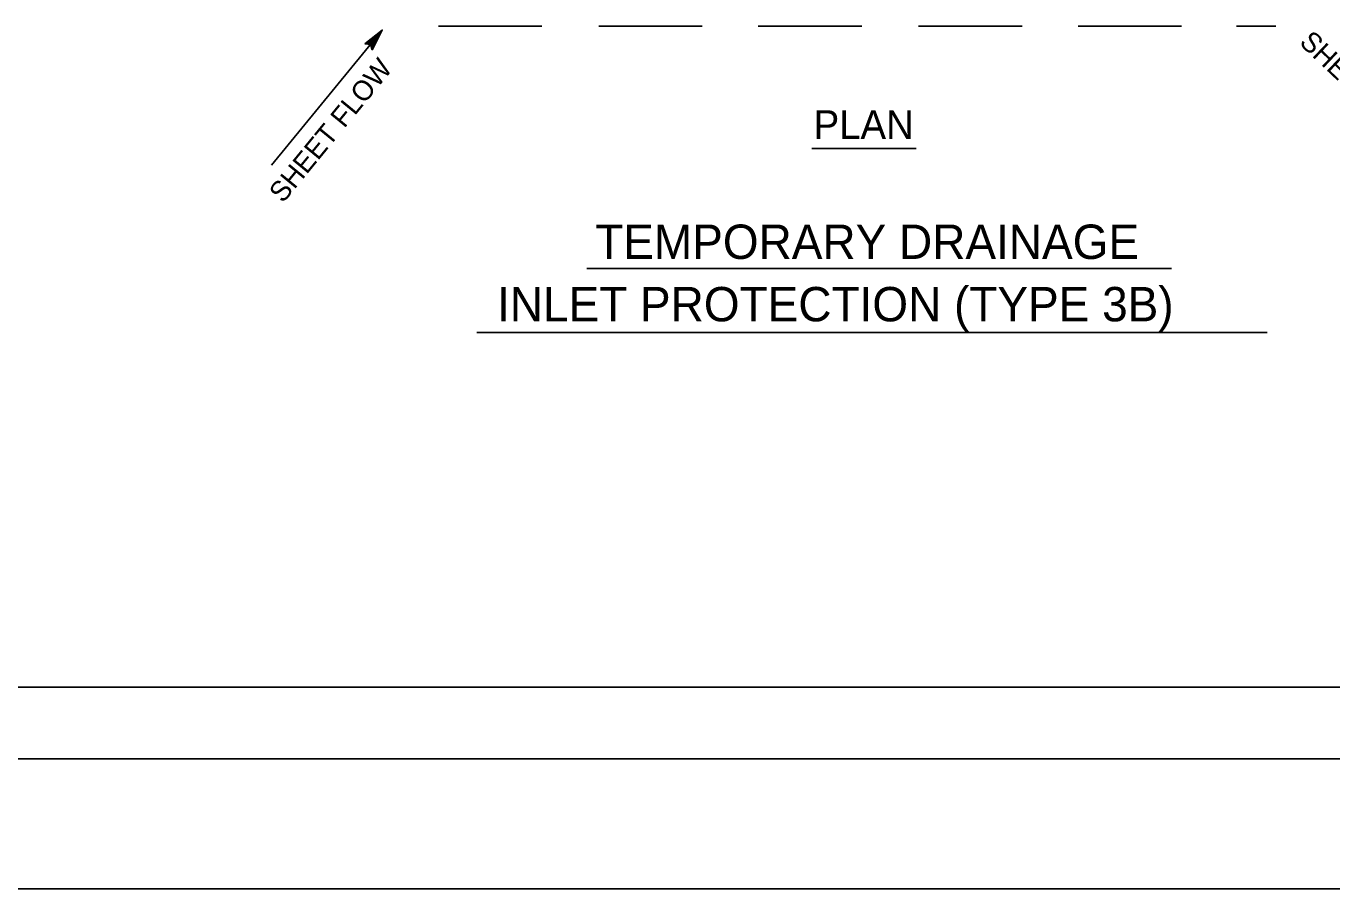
# Model space of a CAD drawing. Extents: x -894 to 866, y -476 to 714.
# Drawn here: x -126.5 to 329.4, y -476.4 to -175.2 of the extents above; entities that cross this region are included whole.
import ezdxf

# ---------------------------------------------------------------- set-up
doc = ezdxf.new("R2010")
doc.units = 0
for name, color, linetype in [('1 Control', 7, 'Continuous'), ('10 Sheet Format', 7, 'Continuous'), ('57 Undefined', 7, 'Continuous'), ('60 Nongeo Data', 7, 'Continuous')]:
    doc.layers.add(name, color=color, linetype=linetype)

msp = doc.modelspace()

# ---------------------------------------------------------------- linework, layer by layer
at = {"layer": '1 Control'}
for p, q in [((-2.2, -176.58), (-2.2, -176.58)), ((-8.25, -181.32), (-8.25, -181.32)), ((-5.67, -183.43), (-5.67, -183.43))]:
    msp.add_line(p, q, dxfattribs=at)
msp.add_lwpolyline([(-8.25, -181.32), (-2.2, -176.58), (-5.67, -183.43), (-5.84, -182.95), (-3.3, -177.93), (-7.74, -181.39), (-7.23, -181.47), (-4.39, -179.25), (-6.01, -182.46), (-6.19, -181.97), (-5.48, -180.58), (-6.71, -181.55), (-6.32, -181.61), (-5.67, -183.43), (-6.32, -181.61)], close=True, dxfattribs=at)
at = {"layer": '10 Sheet Format'}
for p, q in [((-813.45, -406.04), (811.55, -406.04)), ((-863.46, -431.04), (836.55, -431.04))]:
    msp.add_line(p, q, dxfattribs=at)
for points in [[(-894.04, 713.56), (865.96, 713.56), (865.96, -476.44), (-894.04, -476.44)], [(-863.46, -431.04), (836.55, -431.04), (836.55, 668.96), (-863.46, 668.96)]]:
    msp.add_lwpolyline(points, close=True, dxfattribs=at)
at = {"layer": '57 Undefined'}
for p, q in [((-2.2, -176.58), (-40.84, -223.74)), ((147.8, -217.92), (184.27, -217.92)), ((69.28, -259.83), (273.45, -259.83)), ((30.83, -282.17), (306.84, -282.17))]:
    msp.add_line(p, q, dxfattribs=at)
at = {"layer": '60 Nongeo Data'}
for points in [[(17.43, -175.19), (53.58, -175.19)], [(73.44, -175.19), (109.59, -175.19)], [(129.12, -175.19), (165.27, -175.19)], [(185.11, -175.19), (221.26, -175.19)], [(240.79, -175.19), (276.94, -175.19)], [(296.16, -175.19), (309.84, -175.19)], [(296.16, -175.19), (309.84, -175.19)]]:
    msp.add_lwpolyline(points, dxfattribs=at)

# ---------------------------------------------------------------- texts
at = {"layer": '57 Undefined'}
for rotation, p in [(316.4904, (317.72, -181.27)), (50.6735, (-36.85, -237.25))]:
    msp.add_text('SHEET FLOW', height=7, rotation=rotation, dxfattribs=at).set_placement(p)
for s, height, p in [('PLAN', 10, (148.47, -214.56)), ('TEMPORARY DRAINAGE', 12, (72.18, -256.48)), ('INLET PROTECTION (TYPE 3B)', 12, (37.89, -278.27))]:
    msp.add_text(s, height=height, dxfattribs=at).set_placement(p)

doc.saveas('drawing.dxf')
